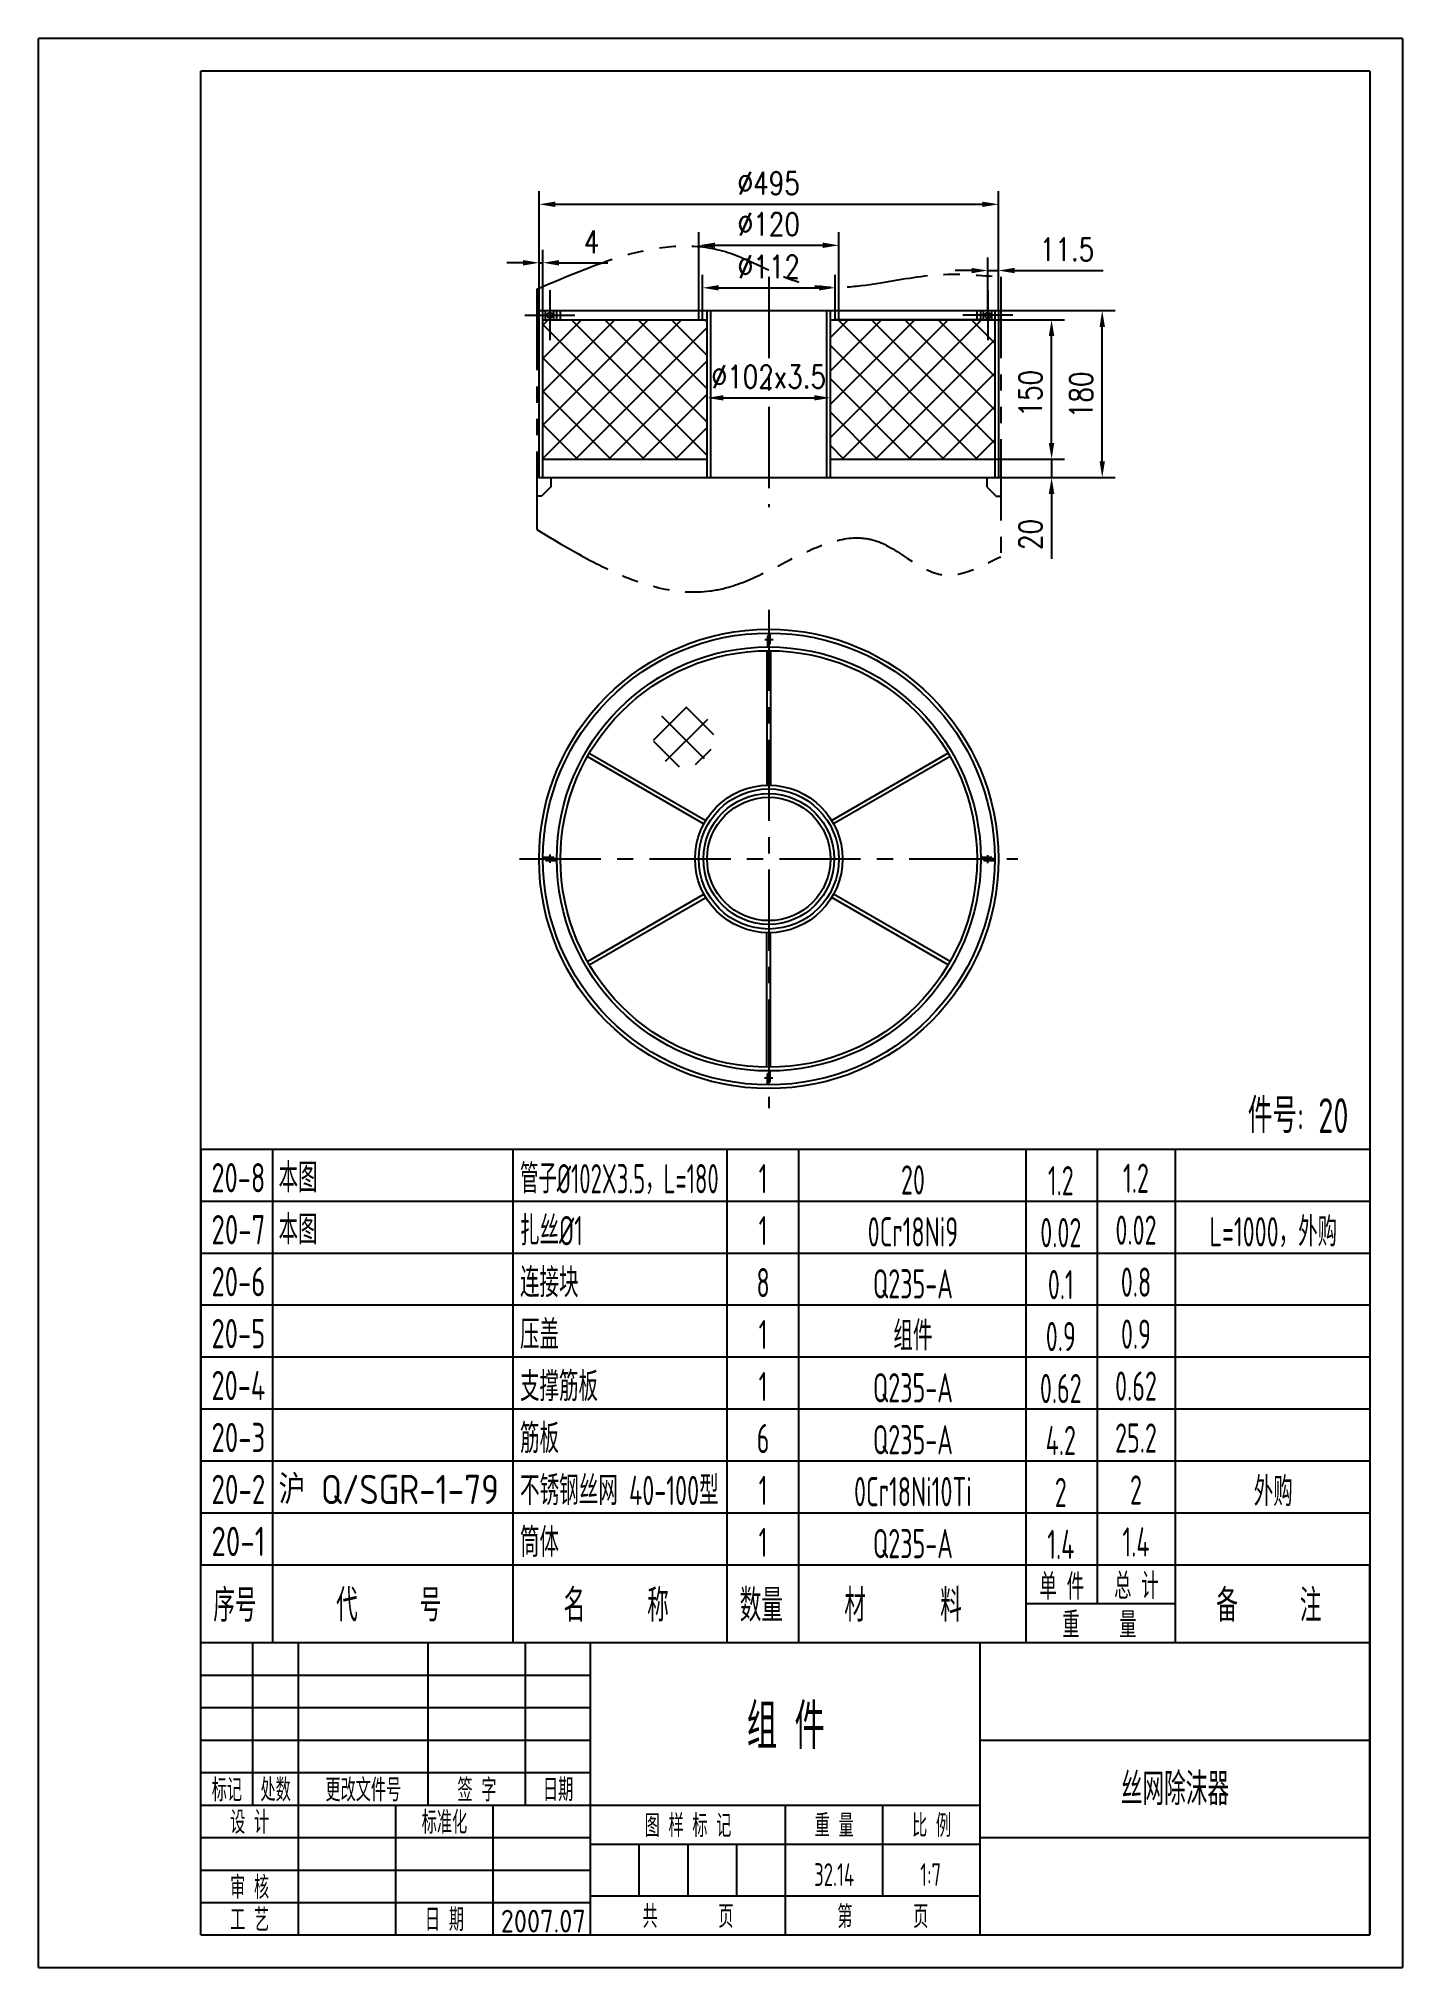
# Model space of a CAD drawing. Header units: millimetres. Extents: x 11201 to 12671, y 2611 to 4690.
import ezdxf
from ezdxf.enums import TextEntityAlignment as Align

# ---------------------------------------------------------------- set-up
doc = ezdxf.new("R2010")
doc.units = ezdxf.units.MM
doc.header["$LTSCALE"] = 70
for name, pattern in [('CENTER', [2, 1.25, -0.25, 0.25, -0.25]), ('DASHED', [0.75, 0.5, -0.25]), ('PHANTOM', [2.5, 1.25, -0.25, 0.25, -0.25, 0.25, -0.25])]:
    doc.linetypes.add(name, pattern=pattern)
for name, color, linetype in [('1', 7, 'Continuous'), ('11', 3, 'Continuous'), ('1轮廓实线层', 7, 'Continuous'), ('2细线层', 4, 'Continuous'), ('3中心线层', 1, 'CENTER'), ('4虚线层', 6, 'DASHED'), ('5剖面线层', 2, 'Continuous'), ('6文字层', 3, 'Continuous'), ('7标注层', 4, 'Continuous'), ('9双点划线层', 6, 'PHANTOM'), ('图框层', 7, 'Continuous')]:
    doc.layers.add(name, color=color, linetype=linetype)
doc.styles.add('PC_TEXTSTYLE', font='isocp.shx', dxfattribs={"width": 0.8, "bigfont": 'hzfs.shx'})
doc.styles.get("Standard").update_dxf_attribs({"font": 'isocp.shx', "width": 0.707, "bigfont": 'hztxt.shx'})
doc.styles.add('TH_GBDIM', font='romans.shx', dxfattribs={"width": 0.8, "bigfont": 'gbcbig.shx'})
doc.dimstyles.new('TH_GBDIM', dxfattribs={"dimscale": 7, "dimtxt": 3.5, "dimasz": 2.5, "dimexe": 2, "dimexo": 0, "dimgap": 1.5, "dimtad": 1, "dimdec": 1, "dimzin": 0, "dimdsep": 46, "dimtxsty": 'TH_GBDIM', "dimcen": 2.5, "dimclrd": 130, "dimclre": 130, "dimclrt": 3, "dimadec": 0, "dimazin": 0, "dimtfac": 0.714286, "dimtdec": 1, "dimtmove": 0, "dimatfit": 3, "dimfxl": 0, "dimtzin": 0, "dimlwd": -1, "dimlwe": -1, "dimarcsym": 0})

# ---------------------------------------------------------------- blocks, each defined once
blk = doc.blocks.new('PC_MXB_BLOCK')
at = {"layer": '1轮廓实线层'}
for p, q in [((-180, 8), (-180, 0)), ((0, 8), (0, 0))]:
    blk.add_line(p, q, dxfattribs=at)
at = {"layer": '2细线层'}
for p, q in [((-180, 8), (0, 8)), ((-169, 8), (-169, 0)), ((-132, 8), (-132, 0)), ((-99, 8), (-99, 0)), ((-88, 8), (-88, 0)), ((-53, 8), (-53, 0)), ((-42, 8), (-42, 0)), ((-30, 8), (-30, 0)), ((-180, 0), (0, 0))]:
    blk.add_line(p, q, dxfattribs=at)
at = {"layer": '6文字层', "style": 'PC_TEXTSTYLE'}
for tag, width, p, p2 in [('序号', 0.769182, (-178.38, 1.35), (-170.09, 1.35)), ('代号', 3.14773, (-168.05, 1.35), (-134.11, 1.35)), ('名称', 2.802424, (-130.87, 1.2), (-100.28, 1.2)), ('数量', 0.817449, (-97.88, 1.2), (-89, 1.2)), ('材料', 2.943328, (-86.43, 1.01), (-54.3, 1.01)), ('总重', 0.958888, (-41.2, 1.27), (-30.86, 1.27)), ('备注', 2.494074, (-28.61, 1.02), (-1.16, 1.02)), ('单重', 0.854038, (-52.21, 0.89), (-43, 0.89))]:
    blk.add_attdef(tag, text='', height=4.5, dxfattribs=dict(at, width=width)).set_placement(p, p2, align=Align.FIT)
blk = doc.blocks.new('PC_TITLE_BLOCK')
at = {"layer": '1轮廓实线层'}
for p, q in [((0, 45), (-180, 45)), ((-180, 0), (-180, 45)), ((-172, 20), (-172, 45)), ((-165, 20), (-165, 45)), ((-145, 20), (-145, 45)), ((-130, 20), (-130, 45)), ((-120, 0), (-120, 45)), ((-60, 30), (0, 30)), ((-180, 20), (-60, 20)), ((-165, 0), (-165, 20)), ((-150, 0), (-150, 20)), ((-135, 0), (-135, 20)), ((-60, 15), (0, 15)), ((-180, 0), (0, 0))]:
    blk.add_line(p, q, dxfattribs=at)
at = {"layer": '1轮廓实线层', "color": 7}
for p, q in [((-60, 0), (-60, 45)), ((-180, 25), (-120, 25))]:
    blk.add_line(p, q, dxfattribs=at)
at = {"layer": '2细线层'}
for p, q in [((-180, 40), (-120, 40)), ((-180, 35), (-120, 35)), ((-180, 30), (-120, 30)), ((-90, 0), (-90, 20)), ((-75, 6), (-75, 20)), ((-180, 15), (-120, 15)), ((-120, 14), (-60, 14)), ((-112.5, 6), (-112.5, 14)), ((-105, 6), (-105, 14)), ((-97.5, 6), (-97.5, 14)), ((-180, 10), (-120, 10)), ((-120, 6), (-60, 6)), ((-180, 5), (-120, 5))]:
    blk.add_line(p, q, dxfattribs=at)
at = {"layer": '图框层'}
blk.add_line((0, 0), (0, 45), dxfattribs=at)
at = {"layer": '6文字层', "style": 'PC_TEXTSTYLE', "width": 0.667}
for s, p in [('标记', (-176, 22.5)), ('处数', (-168.5, 22.5)), (' 更改文件号 ', (-155, 22.5)), (' 签 字 ', (-137.5, 22.5)), (' 日期 ', (-125, 22.5)), (' 设 计 ', (-172.5, 17.51)), (' 标准化 ', (-142.5, 17.51)), (' 图 样 标 记 ', (-105, 17)), (' 重 量 ', (-82.5, 17)), (' 比 例 ', (-67.5, 17)), (' 审 核 ', (-172.5, 7.5)), (' 工 艺 ', (-172.5, 2.5)), (' 日 期 ', (-142.5, 2.5)), ('共       页', (-105, 3)), ('第       页', (-75, 3))]:
    blk.add_text(s, height=3.5, dxfattribs=at).set_placement(p, align=Align.MIDDLE)
at = {"layer": '6文字层', "style": 'PC_TEXTSTYLE', "flags": 8}
for tag, height, width, p, p2 in [('企业名称', 5, 1.98445, (-54.29, 34.82), (-5.27, 34.82)), ('产品名称或材料标记', 7, 0.600652, (-113.46, 28.64), (-66.42, 28.64)), ('图样名称', 5, 2.004495, (-54.79, 19.98), (-5.27, 19.98)), ('标准化', 3.5, 1.023147, (-133.83, 15.37), (-120.75, 15.37)), ('审核', 3.5, 1.579393, (-163.99, 5.37), (-150.63, 5.37)), ('重量', 3.5, 1.408247, (-88.46, 7.54), (-76.55, 7.54)), ('比例', 3.5, 1.385287, (-73.35, 7.54), (-61.93, 7.54)), ('图样代号', 5, 2.006536, (-54.79, 5.63), (-5.52, 5.63)), ('工艺', 3.5, 1.621807, (-164.21, 0.37), (-150.89, 0.37)), ('日期', 3.5, 1.560088, (-133.83, 0.37), (-120.75, 0.37)), ('共几页', 3.5, 0.557144, (-108.07, 0.63), (-101.05, 0.63))]:
    blk.add_attdef(tag, text='', height=height, dxfattribs=dict(at, width=width)).set_placement(p, p2, align=Align.FIT)
at = {"layer": '6文字层', "style": 'PC_TEXTSTYLE', "width": 9.905045, "flags": 8}
blk.add_attdef('设计', text='', height=3.5, rotation=358.4644, dxfattribs=at).set_placement((-164.23, 15.37), (-150.37, 15), align=Align.FIT)
at = {"layer": '6文字层', "color": 3, "style": 'PC_TEXTSTYLE', "width": 0.56476, "flags": 8}
blk.add_attdef('第几页', text='', height=3.5, dxfattribs=at).set_placement((-78.29, 0.75), (-71.16, 0.75), align=Align.FIT)
at = {"layer": '6文字层', "ltscale": 10, "style": 'PC_TEXTSTYLE', "flags": 1}
blk.add_attdef('图纸张数', (-58.68, -0.49), '', height=2.5, dxfattribs=at)
blk = doc.blocks.new('PC_MXBTITLERECORD')
at = {"layer": '1轮廓实线层'}
for p, q in [((-180, 0), (-180, 12)), ((0, 0), (0, 12))]:
    blk.add_line(p, q, dxfattribs=at)
at = {"layer": '2细线层'}
for p, q in [((-169, 12), (-169, 0)), ((-132, 12), (-132, 0)), ((-99, 12), (-99, 0)), ((-88, 12), (-88, 0)), ((-53, 12), (-53, 0)), ((-42, 12), (-42, 6)), ((-30, 12), (-30, 0)), ((-30, 6), (-53, 6))]:
    blk.add_line(p, q, dxfattribs=at)
at = {"style": 'PC_TEXTSTYLE', "flags": 1}
blk.add_attdef('Fo oFShowMe', (-53, 6), '', height=0.00000005, dxfattribs=at)
at = {"layer": '6文字层', "style": 'PC_TEXTSTYLE', "width": 0.667}
for s, height, p in [('单 件', 4, (-47.45, 8.84)), ('总 计', 4, (-35.96, 8.94)), ('序号', 5, (-174.77, 6)), ('代     号', 5, (-151.09, 6)), ('名     称', 5, (-116.06, 6)), ('数量', 5, (-93.71, 6)), ('材      料', 5, (-71.89, 6)), ('备     注', 5, (-15.57, 6)), ('重    量', 4, (-41.65, 2.94))]:
    blk.add_text(s, height=height, dxfattribs=at).set_placement(p, align=Align.MIDDLE)
blk = doc.blocks.new('*D254')
at = {"layer": '7标注层', "color": 130}
for p, q in [((11740.3, 4396.5), (11740.3, 4525.1)), ((12235.3, 4396.5), (12235.3, 4525.1)), ((11757.8, 4511.1), (12217.8, 4511.1))]:
    blk.add_line(p, q, dxfattribs=at)
for points in [[(11757.8, 4514), (11757.8, 4508.2), (11740.3, 4511.1)], [(12217.8, 4514), (12217.8, 4508.2), (12235.3, 4511.1)]]:
    blk.add_solid(points, dxfattribs=at)
at = {"layer": 'Defpoints', "color": 0}
for p in [(12235.3, 4511.1), (11740.3, 4396.5), (12235.3, 4396.5)]:
    blk.add_point(p, dxfattribs=at)
at = {"layer": '7标注层', "color": 3, "insert": (11987.7, 4533.8), "char_height": 24.5, "attachment_point": 5, "style": 'TH_GBDIM'}
blk.add_mtext('%%c495{}{}', dxfattribs=at)
blk = doc.blocks.new('*D255')
at = {"layer": '7标注层', "color": 130}
for p, q in [((11912.3, 4396.5), (11912.3, 4480.9)), ((12063.3, 4396.5), (12063.3, 4480.9)), ((11929.8, 4466.9), (12045.8, 4466.9))]:
    blk.add_line(p, q, dxfattribs=at)
for points in [[(11929.8, 4469.8), (11929.8, 4464), (11912.3, 4466.9)], [(12045.8, 4469.8), (12045.8, 4464), (12063.3, 4466.9)]]:
    blk.add_solid(points, dxfattribs=at)
at = {"layer": 'Defpoints', "color": 0}
for p in [(12063.3, 4466.9), (11912.3, 4396.5), (12063.3, 4396.5)]:
    blk.add_point(p, dxfattribs=at)
at = {"layer": '7标注层', "color": 3, "insert": (11987.8, 4489.7), "char_height": 24.5, "attachment_point": 5, "style": 'TH_GBDIM'}
blk.add_mtext('%%c120{}{}', dxfattribs=at)
blk = doc.blocks.new('*D256')
at = {"layer": '7标注层', "color": 130}
for p, q in [((11916.3, 4396.5), (11916.3, 4435.1)), ((12059.3, 4396.5), (12059.3, 4435.1)), ((11933.8, 4421.1), (12041.8, 4421.1))]:
    blk.add_line(p, q, dxfattribs=at)
for points in [[(11933.8, 4424), (11933.8, 4418.2), (11916.3, 4421.1)], [(12041.8, 4424), (12041.8, 4418.2), (12059.3, 4421.1)]]:
    blk.add_solid(points, dxfattribs=at)
at = {"layer": 'Defpoints', "color": 0}
for p in [(12059.3, 4421.1), (11916.3, 4396.5), (12059.3, 4396.5)]:
    blk.add_point(p, dxfattribs=at)
at = {"layer": '7标注层', "color": 3, "insert": (11987.8, 4443.9), "char_height": 24.5, "attachment_point": 5, "style": 'TH_GBDIM'}
blk.add_mtext('%%c112{}{}', dxfattribs=at)
blk = doc.blocks.new('*D257')
at = {"layer": '7标注层', "color": 130}
for p, q in [((11921.3, 4296.6), (11921.3, 4316.5)), ((12054.3, 4296.6), (12054.3, 4316.5)), ((11938.8, 4302.5), (12036.8, 4302.5))]:
    blk.add_line(p, q, dxfattribs=at)
for points in [[(11938.8, 4305.4), (11938.8, 4299.6), (11921.3, 4302.5)], [(12036.8, 4305.4), (12036.8, 4299.6), (12054.3, 4302.5)]]:
    blk.add_solid(points, dxfattribs=at)
at = {"layer": 'Defpoints', "color": 0}
for p in [(11921.3, 4296.6), (12054.3, 4302.5), (12054.3, 4296.6)]:
    blk.add_point(p, dxfattribs=at)
at = {"layer": '7标注层', "color": 3, "insert": (11987.8, 4325.3), "char_height": 24.5, "attachment_point": 5, "style": 'TH_GBDIM'}
blk.add_mtext('%%c102x3.5{}{}', dxfattribs=at)
blk = doc.blocks.new('*D259')
at = {"layer": '7标注层', "color": 130}
for p, q in [((11740.3, 4396.5), (11740.3, 4462.1)), ((11744.3, 4396.5), (11744.3, 4462.1)), ((11722.8, 4448.1), (11705.3, 4448.1)), ((11740.3, 4448.1), (11744.3, 4448.1)), ((11761.8, 4448.1), (11814.3, 4448.1))]:
    blk.add_line(p, q, dxfattribs=at)
for points in [[(11722.8, 4451), (11722.8, 4445.1), (11740.3, 4448.1)], [(11761.8, 4451), (11761.8, 4445.1), (11744.3, 4448.1)]]:
    blk.add_solid(points, dxfattribs=at)
at = {"layer": 'Defpoints', "color": 0}
for p in [(11740.3, 4448.1), (11740.3, 4396.5), (11744.3, 4396.5)]:
    blk.add_point(p, dxfattribs=at)
at = {"layer": '7标注层', "color": 3, "insert": (11796.8, 4470.8), "char_height": 24.5, "attachment_point": 5, "style": 'TH_GBDIM'}
blk.add_mtext('4{}{}', dxfattribs=at)
blk = doc.blocks.new('*D260')
at = {"layer": '7标注层', "color": 130}
for p, q in [((12235.3, 4396.5), (12361.2, 4396.5)), ((12347.2, 4234), (12347.2, 4379)), ((12237.8, 4216.5), (12361.2, 4216.5))]:
    blk.add_line(p, q, dxfattribs=at)
for points in [[(12344.3, 4379), (12350.1, 4379), (12347.2, 4396.5)], [(12344.3, 4234), (12350.1, 4234), (12347.2, 4216.5)]]:
    blk.add_solid(points, dxfattribs=at)
at = {"layer": 'Defpoints', "color": 0}
for p in [(12235.3, 4396.5), (12347.2, 4396.5), (12237.8, 4216.5)]:
    blk.add_point(p, dxfattribs=at)
at = {"layer": '7标注层', "color": 3, "insert": (12324.5, 4305.7), "char_height": 24.5, "attachment_point": 5, "rotation": 90, "style": 'TH_GBDIM'}
blk.add_mtext('180{}{}', dxfattribs=at)
blk = doc.blocks.new('*D261')
at = {"layer": '7标注层', "color": 130}
for p, q in [((12231.3, 4386.5), (12306.6, 4386.5)), ((12292.6, 4254), (12292.6, 4369)), ((12231.3, 4236.5), (12306.6, 4236.5))]:
    blk.add_line(p, q, dxfattribs=at)
for points in [[(12289.6, 4369), (12295.5, 4369), (12292.6, 4386.5)], [(12289.6, 4254), (12295.5, 4254), (12292.6, 4236.5)]]:
    blk.add_solid(points, dxfattribs=at)
at = {"layer": 'Defpoints', "color": 0}
for p in [(12231.3, 4386.5), (12292.6, 4386.5), (12231.3, 4236.5)]:
    blk.add_point(p, dxfattribs=at)
at = {"layer": '7标注层', "color": 3, "insert": (12269.8, 4307.4), "char_height": 24.5, "attachment_point": 5, "rotation": 90, "style": 'TH_GBDIM'}
blk.add_mtext('150{}{}', dxfattribs=at)
blk = doc.blocks.new('*D258')
at = {"layer": '7标注层', "color": 130}
for p, q in [((12292.6, 4254), (12292.6, 4271.5)), ((12268.9, 4236.5), (12306.6, 4236.5)), ((12292.6, 4236.5), (12292.6, 4216.5)), ((12268.9, 4216.5), (12306.6, 4216.5)), ((12292.6, 4199), (12292.6, 4128.8))]:
    blk.add_line(p, q, dxfattribs=at)
for points in [[(12289.6, 4254), (12295.5, 4254), (12292.6, 4236.5)], [(12289.6, 4199), (12295.5, 4199), (12292.6, 4216.5)]]:
    blk.add_solid(points, dxfattribs=at)
at = {"layer": 'Defpoints', "color": 0}
for p in [(12268.9, 4236.5), (12268.9, 4216.5), (12292.6, 4216.5)]:
    blk.add_point(p, dxfattribs=at)
at = {"layer": '7标注层', "color": 3, "insert": (12269.8, 4155.2), "char_height": 24.5, "attachment_point": 5, "rotation": 90, "style": 'TH_GBDIM'}
blk.add_mtext('20{}{}', dxfattribs=at)
blk = doc.blocks.new('*D262')
at = {"layer": '7标注层', "color": 130}
for p, q in [((12223.8, 4397.9), (12223.8, 4453.7)), ((12235.3, 4396.5), (12235.3, 4453.7)), ((12206.3, 4439.7), (12188.8, 4439.7)), ((12223.8, 4439.7), (12235.3, 4439.7)), ((12252.8, 4439.7), (12348.2, 4439.7))]:
    blk.add_line(p, q, dxfattribs=at)
for points in [[(12206.3, 4442.6), (12206.3, 4436.8), (12223.8, 4439.7)], [(12252.8, 4442.6), (12252.8, 4436.8), (12235.3, 4439.7)]]:
    blk.add_solid(points, dxfattribs=at)
at = {"layer": 'Defpoints', "color": 0}
for p in [(12223.8, 4439.7), (12223.8, 4397.9), (12235.3, 4396.5)]:
    blk.add_point(p, dxfattribs=at)
at = {"layer": '7标注层', "color": 3, "insert": (12309.2, 4462.5), "char_height": 24.5, "attachment_point": 5, "style": 'TH_GBDIM'}
blk.add_mtext('11.5', dxfattribs=at)

msp = doc.modelspace()

# ---------------------------------------------------------------- hatches: boundary and pattern name
at = {"layer": '5剖面线层'}
h = msp.add_hatch(dxfattribs=at)
h.set_pattern_fill('ANSI37', color=256, scale=8, style=0)
h.set_pattern_definition([(45, (11313.534, 2585.078), (-17.9605, 17.9605), []), (135, (11313.534, 2585.078), (-17.9605, -17.9605), [])])
h.paths.add_polyline_path([(12054.27, 4236.53), (12231.27, 4236.53), (12231.27, 4386.53), (12058.27, 4386.53), (12054.27, 4386.53)])
h.paths.add_polyline_path([(11921.27, 4386.53), (11744.27, 4386.53), (11744.27, 4236.53), (11921.27, 4236.53)])
h = msp.add_hatch(dxfattribs=at)
h.set_pattern_fill('ANSI37', color=256, scale=8, style=0)
h.set_pattern_definition([(45, (11162.438, 2586.037), (-17.9605, 17.9605), []), (135, (11162.438, 2586.037), (-17.9605, -17.9605), [])])
h.paths.add_polyline_path([(11863.37, 3936.96, 1), (11928.28, 3936.96, 1)])

# ---------------------------------------------------------------- linework, layer by layer
at = {"layer": '1'}
for p, q in [((11752.77, 4216.53), (11752.77, 4206.53)), ((12222.77, 4216.53), (12222.77, 4206.53))]:
    msp.add_line(p, q, dxfattribs=at)
at = {"layer": '1轮廓实线层'}
for p, q in [((11740.27, 4396.53), (12235.27, 4396.53)), ((11740.27, 4216.53), (11740.27, 4396.53)), ((11744.27, 4216.53), (11744.27, 4396.53)), ((11747.27, 4386.53), (11747.27, 4396.53)), ((11759.27, 4386.53), (11759.27, 4396.53)), ((11763.27, 4386.53), (11763.27, 4396.53)), ((11912.27, 4386.53), (11912.27, 4396.53)), ((11916.27, 4386.53), (11916.27, 4396.53)), ((11921.27, 4216.53), (11921.27, 4396.53)), ((11925.27, 4216.53), (11925.27, 4396.53)), ((12050.27, 4216.53), (12050.27, 4396.53)), ((12054.27, 4216.53), (12054.27, 4396.53)), ((12059.27, 4386.53), (12059.27, 4396.53)), ((12063.27, 4386.53), (12063.27, 4396.53)), ((12212.27, 4386.53), (12212.27, 4396.53)), ((12216.27, 4386.53), (12216.27, 4396.53)), ((12228.27, 4386.53), (12228.27, 4396.53)), ((12231.27, 4396.53), (12231.27, 4216.53)), ((12235.27, 4396.53), (12235.27, 4216.53)), ((11744.27, 4386.53), (11921.27, 4386.53)), ((12054.27, 4386.53), (12231.27, 4386.53)), ((12231.27, 4386.53), (12058.27, 4386.53)), ((11744.27, 4236.53), (11921.27, 4236.53)), ((12054.27, 4236.53), (12231.27, 4236.53)), ((11740.27, 4216.53), (11737.77, 4216.53)), ((11740.27, 4216.53), (12235.27, 4216.53)), ((11752.77, 4206.53), (11742.77, 4196.53)), ((12222.77, 4206.53), (12232.77, 4196.53)), ((12235.27, 4216.53), (12237.77, 4216.53)), ((11742.77, 4196.53), (11737.77, 4196.53)), ((12232.77, 4196.53), (12237.77, 4196.53)), ((11987.77, 4045.81), (11986.28, 4045.81)), ((11986.28, 4045.81), (11986.28, 4033.98)), ((11987.77, 4048.99), (11987.77, 4037.21)), ((11987.77, 4033.99), (11987.77, 4045.81)), ((11987.77, 4037.21), (11989.36, 4037.21)), ((11989.36, 4037.21), (11989.36, 4048.98)), ((11985.77, 4029.98), (11985.77, 3884.96)), ((11989.77, 4029.98), (11989.77, 3884.96)), ((11792.35, 3916), (11917.94, 3843.49)), ((11794.35, 3919.47), (11919.94, 3846.96)), ((12181.18, 3919.47), (12055.6, 3846.96)), ((12183.18, 3916), (12057.6, 3843.49)), ((11756.05, 3807.08), (11744.27, 3807.08)), ((11744.27, 3805.49), (11756.05, 3805.49)), ((11759.27, 3805.49), (11747.45, 3805.49)), ((11747.45, 3805.49), (11747.45, 3804)), ((11756.05, 3805.49), (11756.05, 3807.08)), ((12228.09, 3806.97), (12216.26, 3806.97)), ((12216.27, 3805.49), (12228.09, 3805.49)), ((12231.27, 3805.49), (12219.49, 3805.49)), ((12219.49, 3805.49), (12219.49, 3803.9)), ((12228.09, 3805.49), (12228.09, 3806.97)), ((11747.45, 3804), (11759.27, 3804)), ((12219.49, 3803.9), (12231.26, 3803.9)), ((11792.35, 3694.98), (11917.94, 3767.48)), ((11794.35, 3691.51), (11919.94, 3764.02)), ((12181.18, 3691.51), (12055.6, 3764.02)), ((12183.18, 3694.98), (12057.6, 3767.48)), ((11985.77, 3581), (11985.77, 3726.01)), ((11989.77, 3581), (11989.77, 3726.01)), ((11987.77, 3576.99), (11987.77, 3565.17)), ((11989.25, 3565.17), (11989.25, 3576.99)), ((11986.18, 3573.77), (11986.18, 3561.99)), ((11987.77, 3573.77), (11986.18, 3573.77)), ((11987.77, 3561.99), (11987.77, 3573.77)), ((11987.77, 3565.17), (11989.25, 3565.17))]:
    msp.add_line(p, q, dxfattribs=at)
for centre, radius in [((11751.77, 4391.53), 3), ((12223.77, 4391.53), 3), ((11987.77, 3805.49), 247.55), ((11987.77, 3805.49), 243.5), ((11987.77, 3805.49), 228.5), ((11987.77, 3805.49), 224.5), ((11987.77, 3805.49), 79.5), ((11987.77, 3805.49), 75.5), ((11987.77, 3805.49), 70.5), ((11987.77, 3805.49), 66.5)]:
    msp.add_circle(centre, radius, dxfattribs=at)
at = {"layer": '2细线层'}
for p, q in [((12670.74, 4689.73), (11200.74, 4689.73)), ((11200.74, 2610.73), (11200.74, 4689.73)), ((12670.74, 4689.73), (12670.74, 2610.73)), ((11200.74, 2610.73), (12670.74, 2610.73))]:
    msp.add_line(p, q, dxfattribs=at)
at = {"layer": '3中心线层'}
for p, q in [((11987.77, 4432.79), (11987.77, 4184.6)), ((11751.77, 4418.53), (11751.77, 4364.53)), ((12223.77, 4418.53), (12223.77, 4364.53)), ((11724.77, 4391.53), (11778.77, 4391.53)), ((12250.77, 4391.53), (12196.77, 4391.53)), ((11987.77, 4074.04), (11987.77, 3536.94)), ((11992.46, 4041.56), (11983.52, 4041.56)), ((11719.22, 3805.49), (12256.32, 3805.49)), ((11751.7, 3810.18), (11751.7, 3801.24)), ((12223.84, 3800.79), (12223.84, 3809.73)), ((11983.07, 3569.42), (11992.01, 3569.42))]:
    msp.add_line(p, q, dxfattribs=at)
at = {"layer": '4虚线层'}
for p, q in [((11756.27, 4386.53), (11756.27, 4396.53)), ((12219.27, 4386.53), (12219.27, 4396.53))]:
    msp.add_line(p, q, dxfattribs=at)
at = {"layer": '9双点划线层'}
for p, q in [((12237.77, 4432.79), (12237.77, 4131.22)), ((11737.77, 4419.7), (11737.77, 4160.45))]:
    msp.add_line(p, q, dxfattribs=at)
for points in [[(11737.77, 4419.7), (11940.97, 4460.09), (12031.08, 4424.46), (12106.09, 4426.12), (12172.65, 4435.38), (12237.77, 4432.79)], [(11737.77, 4160.45), (11944.22, 4098.42), (12105.46, 4147.62), (12179.65, 4111.26), (12219.95, 4122.66), (12237.77, 4131.22)]]:
    msp.add_spline(points, degree=3, dxfattribs=at)
at = {"layer": '图框层'}
for p, q in [((12635.74, 4654.73), (11375.74, 4654.73)), ((11375.74, 2645.73), (11375.74, 4654.73)), ((12635.74, 4654.73), (12635.74, 2645.73)), ((11375.74, 2645.73), (12635.74, 2645.73))]:
    msp.add_line(p, q, dxfattribs=at)

# ---------------------------------------------------------------- block references
ref = msp.add_blockref('PC_MXB_BLOCK', (12635.74, 3436.73), dxfattribs=dict(at, xscale=7, yscale=7, zscale=7))
ref.add_attrib('材料', '20', dxfattribs={"layer": '6文字层', "height": 31.5, "style": 'PC_TEXTSTYLE', "width": 0.667}).set_placement((12143.16, 3443.81), align=Align.CENTER)
ref.add_attrib('代号', '本图', (11459.41, 3446.18), dxfattribs={"layer": '6文字层', "height": 31.5, "style": 'PC_TEXTSTYLE', "width": 0.667})
ref.add_attrib('序号', '20-8', dxfattribs={"layer": '6文字层', "height": 31.5, "style": 'PC_TEXTSTYLE', "width": 0.695468}).set_placement((11387.07, 3446.18), (11445.12, 3446.18), align=Align.FIT)
ref.add_attrib('名称', '管子%%C102X3.5，L=180', dxfattribs={"layer": '6文字层', "height": 31.5, "style": 'PC_TEXTSTYLE', "width": 0.573257}).set_placement((11719.67, 3445.1), (11933.81, 3445.1), align=Align.FIT)
ref.add_attrib('数量', '1', dxfattribs={"layer": '6文字层', "height": 31.5, "style": 'PC_TEXTSTYLE', "width": 0.667}).set_placement((11981.66, 3445.1), align=Align.CENTER)
ref.add_attrib('单重', '1.2', dxfattribs={"layer": '6文字层', "height": 31.5, "style": 'PC_TEXTSTYLE', "width": 0.667}).set_placement((12302.52, 3442.94), align=Align.CENTER)
ref.add_attrib('总重', '1.2', dxfattribs={"layer": '6文字层', "height": 31.5, "style": 'PC_TEXTSTYLE', "width": 0.667}).set_placement((12383.56, 3445.59), align=Align.CENTER)
ref = msp.add_blockref('PC_MXB_BLOCK', (12635.74, 3380.73), dxfattribs=dict(at, xscale=7, yscale=7, zscale=7))
ref.add_attrib('材料', '0Cr18Ni9', dxfattribs={"layer": '6文字层', "height": 31.5, "style": 'PC_TEXTSTYLE', "width": 0.667}).set_placement((12143.16, 3387.81), align=Align.CENTER)
ref.add_attrib('代号', '本图', (11459.41, 3390.18), dxfattribs={"layer": '6文字层', "height": 31.5, "style": 'PC_TEXTSTYLE', "width": 0.667})
ref.add_attrib('序号', '20-7', dxfattribs={"layer": '6文字层', "height": 31.5, "style": 'PC_TEXTSTYLE', "width": 0.695468}).set_placement((11387.07, 3390.18), (11445.12, 3390.18), align=Align.FIT)
ref.add_attrib('名称', '扎丝%%C1', (11719.67, 3389.1), dxfattribs={"layer": '6文字层', "height": 31.5, "style": 'PC_TEXTSTYLE', "width": 0.667})
ref.add_attrib('数量', '1', dxfattribs={"layer": '6文字层', "height": 31.5, "style": 'PC_TEXTSTYLE', "width": 0.667}).set_placement((11981.66, 3389.1), align=Align.CENTER)
ref.add_attrib('备注', 'L=1000，外购', dxfattribs={"layer": '6文字层', "height": 31.5, "style": 'PC_TEXTSTYLE', "width": 0.667}).set_placement((12531.54, 3387.91), align=Align.CENTER)
ref.add_attrib('单重', '0.02', dxfattribs={"layer": '6文字层', "height": 31.5, "style": 'PC_TEXTSTYLE', "width": 0.667}).set_placement((12302.52, 3386.94), align=Align.CENTER)
ref.add_attrib('总重', '0.02', dxfattribs={"layer": '6文字层', "height": 31.5, "style": 'PC_TEXTSTYLE', "width": 0.667}).set_placement((12383.56, 3389.59), align=Align.CENTER)
ref = msp.add_blockref('PC_MXB_BLOCK', (12635.74, 3324.73), dxfattribs=dict(at, xscale=7, yscale=7, zscale=7))
ref.add_attrib('材料', 'Q235-A', dxfattribs={"layer": '6文字层', "height": 31.5, "style": 'PC_TEXTSTYLE', "width": 0.667}).set_placement((12143.16, 3331.81), align=Align.CENTER)
ref.add_attrib('序号', '20-6', dxfattribs={"layer": '6文字层', "height": 31.5, "style": 'PC_TEXTSTYLE', "width": 0.682689}).set_placement((11387.07, 3334.18), (11445.12, 3334.18), align=Align.FIT)
ref.add_attrib('名称', '连接块', (11719.67, 3333.1), dxfattribs={"layer": '6文字层', "height": 31.5, "style": 'PC_TEXTSTYLE', "width": 0.667})
ref.add_attrib('数量', '8', dxfattribs={"layer": '6文字层', "height": 31.5, "style": 'PC_TEXTSTYLE', "width": 0.667}).set_placement((11981.66, 3333.1), align=Align.CENTER)
ref.add_attrib('单重', '0.1', dxfattribs={"layer": '6文字层', "height": 31.5, "style": 'PC_TEXTSTYLE', "width": 0.667}).set_placement((12302.52, 3330.94), align=Align.CENTER)
ref.add_attrib('总重', '0.8', dxfattribs={"layer": '6文字层', "height": 31.5, "style": 'PC_TEXTSTYLE', "width": 0.667}).set_placement((12383.56, 3333.59), align=Align.CENTER)
ref = msp.add_blockref('PC_MXB_BLOCK', (12635.74, 3268.73), dxfattribs=dict(at, xscale=7, yscale=7, zscale=7))
ref.add_attrib('材料', '组件', dxfattribs={"layer": '6文字层', "height": 31.5, "style": 'PC_TEXTSTYLE', "width": 0.667}).set_placement((12143.16, 3275.81), align=Align.CENTER)
ref.add_attrib('序号', '20-5', dxfattribs={"layer": '6文字层', "height": 31.5, "style": 'PC_TEXTSTYLE', "width": 0.684765}).set_placement((11387.07, 3278.18), (11445.12, 3278.18), align=Align.FIT)
ref.add_attrib('名称', '压盖', (11719.67, 3277.1), dxfattribs={"layer": '6文字层', "height": 31.5, "style": 'PC_TEXTSTYLE', "width": 0.667})
ref.add_attrib('数量', '1', dxfattribs={"layer": '6文字层', "height": 31.5, "style": 'PC_TEXTSTYLE', "width": 0.667}).set_placement((11981.66, 3277.1), align=Align.CENTER)
ref.add_attrib('单重', '0.9', dxfattribs={"layer": '6文字层', "height": 31.5, "style": 'PC_TEXTSTYLE', "width": 0.667}).set_placement((12302.52, 3274.94), align=Align.CENTER)
ref.add_attrib('总重', '0.9', dxfattribs={"layer": '6文字层', "height": 31.5, "style": 'PC_TEXTSTYLE', "width": 0.667}).set_placement((12383.56, 3277.59), align=Align.CENTER)
ref = msp.add_blockref('PC_MXB_BLOCK', (12635.74, 3212.73), dxfattribs=dict(at, xscale=7, yscale=7, zscale=7))
ref.add_attrib('材料', 'Q235-A', dxfattribs={"layer": '6文字层', "height": 31.5, "style": 'PC_TEXTSTYLE', "width": 0.667}).set_placement((12143.16, 3219.81), align=Align.CENTER)
ref.add_attrib('序号', '20-4', dxfattribs={"layer": '6文字层', "height": 31.5, "style": 'PC_TEXTSTYLE', "width": 0.670178}).set_placement((11387.07, 3222.18), (11445.12, 3222.18), align=Align.FIT)
ref.add_attrib('名称', '支撑筋板', (11719.67, 3221.1), dxfattribs={"layer": '6文字层', "height": 31.5, "style": 'PC_TEXTSTYLE', "width": 0.667})
ref.add_attrib('数量', '1', dxfattribs={"layer": '6文字层', "height": 31.5, "style": 'PC_TEXTSTYLE', "width": 0.667}).set_placement((11981.66, 3221.1), align=Align.CENTER)
ref.add_attrib('单重', '0.62', dxfattribs={"layer": '6文字层', "height": 31.5, "style": 'PC_TEXTSTYLE', "width": 0.667}).set_placement((12302.52, 3218.94), align=Align.CENTER)
ref.add_attrib('总重', '0.62', dxfattribs={"layer": '6文字层', "height": 31.5, "style": 'PC_TEXTSTYLE', "width": 0.667}).set_placement((12383.56, 3221.59), align=Align.CENTER)
ref = msp.add_blockref('PC_MXB_BLOCK', (12635.74, 3156.73), dxfattribs=dict(at, xscale=7, yscale=7, zscale=7))
ref.add_attrib('材料', 'Q235-A', dxfattribs={"layer": '6文字层', "height": 31.5, "style": 'PC_TEXTSTYLE', "width": 0.667}).set_placement((12143.16, 3163.81), align=Align.CENTER)
ref.add_attrib('序号', '20-3', dxfattribs={"layer": '6文字层', "height": 31.5, "style": 'PC_TEXTSTYLE', "width": 0.684765}).set_placement((11387.07, 3166.18), (11445.12, 3166.18), align=Align.FIT)
ref.add_attrib('名称', '筋板', (11719.67, 3165.1), dxfattribs={"layer": '6文字层', "height": 31.5, "style": 'PC_TEXTSTYLE', "width": 0.667})
ref.add_attrib('数量', '6', dxfattribs={"layer": '6文字层', "height": 31.5, "style": 'PC_TEXTSTYLE', "width": 0.667}).set_placement((11981.66, 3165.1), align=Align.CENTER)
ref.add_attrib('单重', '4.2', dxfattribs={"layer": '6文字层', "height": 31.5, "style": 'PC_TEXTSTYLE', "width": 0.667}).set_placement((12302.52, 3162.94), align=Align.CENTER)
ref.add_attrib('总重', '25.2', dxfattribs={"layer": '6文字层', "height": 31.5, "style": 'PC_TEXTSTYLE', "width": 0.667}).set_placement((12383.56, 3165.59), align=Align.CENTER)
ref = msp.add_blockref('PC_MXB_BLOCK', (12635.74, 3100.73), dxfattribs=dict(at, xscale=7, yscale=7, zscale=7))
ref.add_attrib('材料', '0Cr18Ni10Ti', dxfattribs={"layer": '6文字层', "height": 31.5, "style": 'PC_TEXTSTYLE', "width": 0.667}).set_placement((12143.16, 3107.81), align=Align.CENTER)
ref.add_attrib('代号', '沪 Q/SGR-1-79', dxfattribs={"layer": '6文字层', "height": 31.5, "style": 'PC_TEXTSTYLE', "width": 0.86366}).set_placement((11459.41, 3110.18), (11696.99, 3110.18), align=Align.FIT)
ref.add_attrib('序号', '20-2', dxfattribs={"layer": '6文字层', "height": 31.5, "style": 'PC_TEXTSTYLE', "width": 0.680056}).set_placement((11387.07, 3110.18), (11445.12, 3110.18), align=Align.FIT)
ref.add_attrib('名称', '不锈钢丝网 40-100型', dxfattribs={"layer": '6文字层', "height": 31.5, "style": 'PC_TEXTSTYLE', "width": 0.609784}).set_placement((11719.67, 3109.1), (11933.81, 3109.1), align=Align.FIT)
ref.add_attrib('数量', '1', dxfattribs={"layer": '6文字层', "height": 31.5, "style": 'PC_TEXTSTYLE', "width": 0.667}).set_placement((11981.66, 3109.1), align=Align.CENTER)
ref.add_attrib('备注', '外购', dxfattribs={"layer": '6文字层', "height": 31.5, "style": 'PC_TEXTSTYLE', "width": 0.667}).set_placement((12531.54, 3107.91), align=Align.CENTER)
ref.add_attrib('单重', '2', dxfattribs={"layer": '6文字层', "height": 31.5, "style": 'PC_TEXTSTYLE', "width": 0.667}).set_placement((12302.52, 3106.94), align=Align.CENTER)
ref.add_attrib('总重', '2', dxfattribs={"layer": '6文字层', "height": 31.5, "style": 'PC_TEXTSTYLE', "width": 0.667}).set_placement((12383.56, 3109.59), align=Align.CENTER)
ref = msp.add_blockref('PC_MXB_BLOCK', (12635.74, 3044.73), dxfattribs=dict(at, xscale=7, yscale=7, zscale=7))
ref.add_attrib('材料', 'Q235-A', dxfattribs={"layer": '6文字层', "height": 31.5, "style": 'PC_TEXTSTYLE', "width": 0.667}).set_placement((12143.16, 3051.81), align=Align.CENTER)
ref.add_attrib('序号', '20-1', dxfattribs={"layer": '6文字层', "height": 31.5, "style": 'PC_TEXTSTYLE', "width": 0.752241}).set_placement((11387.07, 3054.18), (11445.12, 3054.18), align=Align.FIT)
ref.add_attrib('名称', '筒体', (11719.67, 3053.1), dxfattribs={"layer": '6文字层', "height": 31.5, "style": 'PC_TEXTSTYLE', "width": 0.667})
ref.add_attrib('数量', '1', dxfattribs={"layer": '6文字层', "height": 31.5, "style": 'PC_TEXTSTYLE', "width": 0.667}).set_placement((11981.66, 3053.1), align=Align.CENTER)
ref.add_attrib('单重', '1.4', dxfattribs={"layer": '6文字层', "height": 31.5, "style": 'PC_TEXTSTYLE', "width": 0.667}).set_placement((12302.52, 3050.94), align=Align.CENTER)
ref.add_attrib('总重', '1.4', dxfattribs={"layer": '6文字层', "height": 31.5, "style": 'PC_TEXTSTYLE', "width": 0.667}).set_placement((12383.56, 3053.59), align=Align.CENTER)
at = {"layer": '图框层', "xscale": 7, "yscale": 7, "zscale": 7}
msp.add_blockref('PC_MXBTITLERECORD', (12635.74, 2960.73), dxfattribs=at)
at = {"layer": '图框层'}
ref = msp.add_blockref('PC_TITLE_BLOCK', (12635.74, 2645.73), dxfattribs=dict(at, xscale=7, yscale=7, zscale=7))
ref.add_attrib('重量', '32.14', dxfattribs={"layer": '6文字层', "height": 24.5, "style": 'PC_TEXTSTYLE', "width": 0.667}).set_placement((12058.22, 2698.53), align=Align.CENTER)
ref.add_attrib('产品名称或材料标记', '组 件', dxfattribs={"layer": '6文字层', "height": 49, "style": 'PC_TEXTSTYLE', "width": 0.667}).set_placement((12006.15, 2846.18), align=Align.CENTER)
ref.add_attrib('日期', '2007.07', dxfattribs={"layer": '6文字层', "height": 24.5, "style": 'PC_TEXTSTYLE', "width": 0.859318}).set_placement((11698.9, 2648.33), (11790.48, 2648.33), align=Align.FIT)
ref.add_attrib('图样名称', '丝网除沫器', dxfattribs={"layer": '6文字层', "height": 35, "style": 'PC_TEXTSTYLE', "width": 0.667}).set_placement((12425.55, 2785.58), align=Align.CENTER)
ref.add_attrib('比例', '1:7', dxfattribs={"layer": '6文字层', "height": 24.5, "style": 'PC_TEXTSTYLE', "width": 0.667}).set_placement((12162.25, 2698.53), align=Align.CENTER)

# ---------------------------------------------------------------- texts
at = {"layer": '11', "width": 0.707}
msp.add_text('件号: 20', height=37.5, dxfattribs=at).set_placement((12504.07, 3510.14))

# ---------------------------------------------------------------- dimensions: what is measured, and where the dimension line sits
at = {"layer": '7标注层'}
for base, p1, p2, text, override, picture, middle in [((12235.27, 4511.09), (11740.27, 4396.53), (12235.27, 4396.53), '%%c<>{}{}', {"dimgap": 1.5, "dimtad": 1, "dimdec": 0, "dimlfac": 1, "dimse1": 0, "dimse2": 0, "dimsd1": 0, "dimsd2": 0}, '*D254', (11987.69, 4511.09)), ((11740.27, 4448.06), (11744.27, 4396.53), (11740.27, 4396.53), '<>{}{}', {"dimgap": 1.5, "dimtad": 1, "dimdec": 0, "dimlfac": 1, "dimse1": 0, "dimse2": 0, "dimsd1": 0, "dimsd2": 0}, '*D259', (11796.77, 4448.06)), ((12054.27, 4302.51), (11921.27, 4296.59), (12054.27, 4296.59), '%%c102x3.5{}{}', {"dimgap": 1.5, "dimtad": 1, "dimjust": 0, "dimdec": 0, "dimlfac": 1, "dimse1": 0, "dimse2": 0, "dimsd1": 0, "dimsd2": 0}, '*D257', (11987.77, 4302.51))]:
    dim = msp.add_linear_dim(base=base, p1=p1, p2=p2, text=text, dimstyle='TH_GBDIM', override=override, dxfattribs=at)
    dim.commit()
    dim.dimension.update_dxf_attribs({"geometry": picture, "text_midpoint": middle, "dimtype": 160})
for base, p1, p2, text, picture, middle in [((12063.27, 4466.92), (11912.27, 4396.53), (12063.27, 4396.53), '%%c120{}{}', '*D255', (11987.77, 4489.67)), ((12059.27, 4421.1), (11916.27, 4396.53), (12059.27, 4396.53), '%%c112{}{}', '*D256', (11987.77, 4443.85))]:
    dim = msp.add_linear_dim(base=base, p1=p1, p2=p2, text=text, dimstyle='TH_GBDIM', override={"dimgap": 1.5, "dimtad": 1, "dimjust": 0, "dimdec": 0, "dimlfac": 1, "dimse1": 0, "dimse2": 0, "dimsd1": 0, "dimsd2": 0}, dxfattribs=at)
    dim.commit()
    dim.dimension.update_dxf_attribs({"geometry": picture, "text_midpoint": middle})
dim = msp.add_linear_dim(base=(12223.77, 4439.73), p1=(12235.27, 4396.53), p2=(12223.77, 4397.87), dimstyle='TH_GBDIM', override={"dimgap": 1.5, "dimtad": 1, "dimdec": 1, "dimlfac": 1, "dimse1": 0, "dimse2": 0, "dimsd1": 0, "dimsd2": 0}, dxfattribs=at)
dim.commit()
dim.dimension.update_dxf_attribs({"geometry": '*D262', "text_midpoint": (12309.23, 4439.73), "dimtype": 160})
for base, p1, p2, picture, middle in [((12347.22, 4396.53), (12237.77, 4216.53), (12235.27, 4396.53), '*D260', (12347.22, 4305.68)), ((12292.56, 4386.53), (12231.27, 4236.53), (12231.27, 4386.53), '*D261', (12292.56, 4307.44)), ((12292.56, 4216.53), (12268.91, 4236.53), (12268.91, 4216.53), '*D258', (12292.56, 4155.16))]:
    dim = msp.add_linear_dim(base=base, p1=p1, p2=p2, angle=90, text='<>{}{}', dimstyle='TH_GBDIM', override={"dimgap": 1.5, "dimtad": 1, "dimdec": 0, "dimlfac": 1, "dimse1": 0, "dimse2": 0, "dimsd1": 0, "dimsd2": 0}, dxfattribs=at)
    dim.commit()
    dim.dimension.update_dxf_attribs({"geometry": picture, "text_midpoint": middle, "dimtype": 160})

doc.saveas('drawing.dxf')
